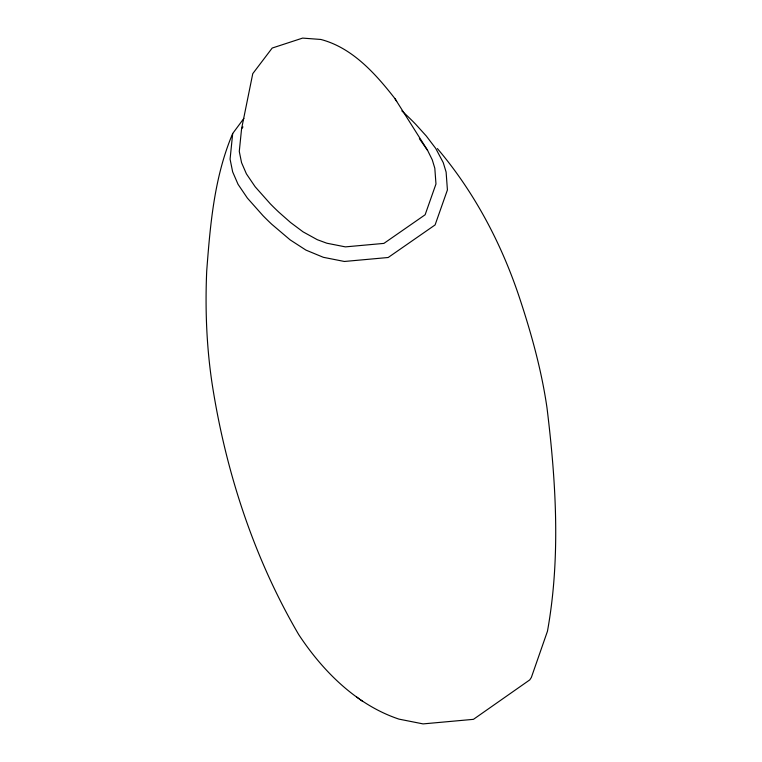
<?xml version="1.0" encoding="UTF-8"?>
<svg xmlns="http://www.w3.org/2000/svg" width="762" height="762" viewBox="0 0 762 762"><rect width="100%" height="100%" fill="white"/><g stroke="black" fill="none" stroke-linecap="round" stroke-linejoin="round"><path stroke-width="1.14" d="M243.907 118.386L232.696 133.493L230.076 159.163L232.648 171.85L238.049 184.309L247.393 198.101L263.033 215.713A364.941 293.741 -10.2 0 0 271.767 224.266L290.151 239.878L305.933 250.098L323.355 257.308L344.386 261.471L388.182 257.499L435.092 224.933L447.418 189.938L446.113 172.079L443.255 162.649L435.74 148.447L426.31 136.027L415.719 124.32A363.293 292.408 -10.2 0 0 404.089 112.938L401.831 110.89M427.577 150.343L394.887 98.527C375.504 73.743 352.368 47.701 320.831 39.462L302.609 38.1L272.196 48.044L252.765 73.657L241.573 128.816L239.278 151.428L241.554 162.658L246.412 173.869L255.165 186.776L270.31 203.825A355.74 286.331 -10.2 0 0 278.825 212.16L290.56 222.504L303.057 231.848L317.278 239.687L326.831 243.211L345.386 246.878L383.905 243.392L425.129 214.77L435.969 183.994L434.816 168.24L432.273 159.849L427.577 150.343L419.367 138.665M232.696 133.493C214.246 176.955 210.255 224.457 206.712 271.015C205.073 308.677 206.512 346.51 212.131 383.81C225.733 471.592 253.756 557.679 298.675 634.527C322.84 671.255 356.54 704.955 398.983 719.128L423.081 723.9L473.45 719.338L529.761 679.894L531.352 677.456L547.468 631.203C560.756 557.451 556.041 481.898 547.011 407.956C541.534 370.056 531.238 333.061 519.17 296.78C501.158 242.964 474.212 191.948 437.407 148.59M241.573 128.816L242.973 126.93M356.511 696.916L359.007 698.725M360.131 699.573L362.588 701.354M394.887 98.527L396.688 101.375"/></g></svg>
